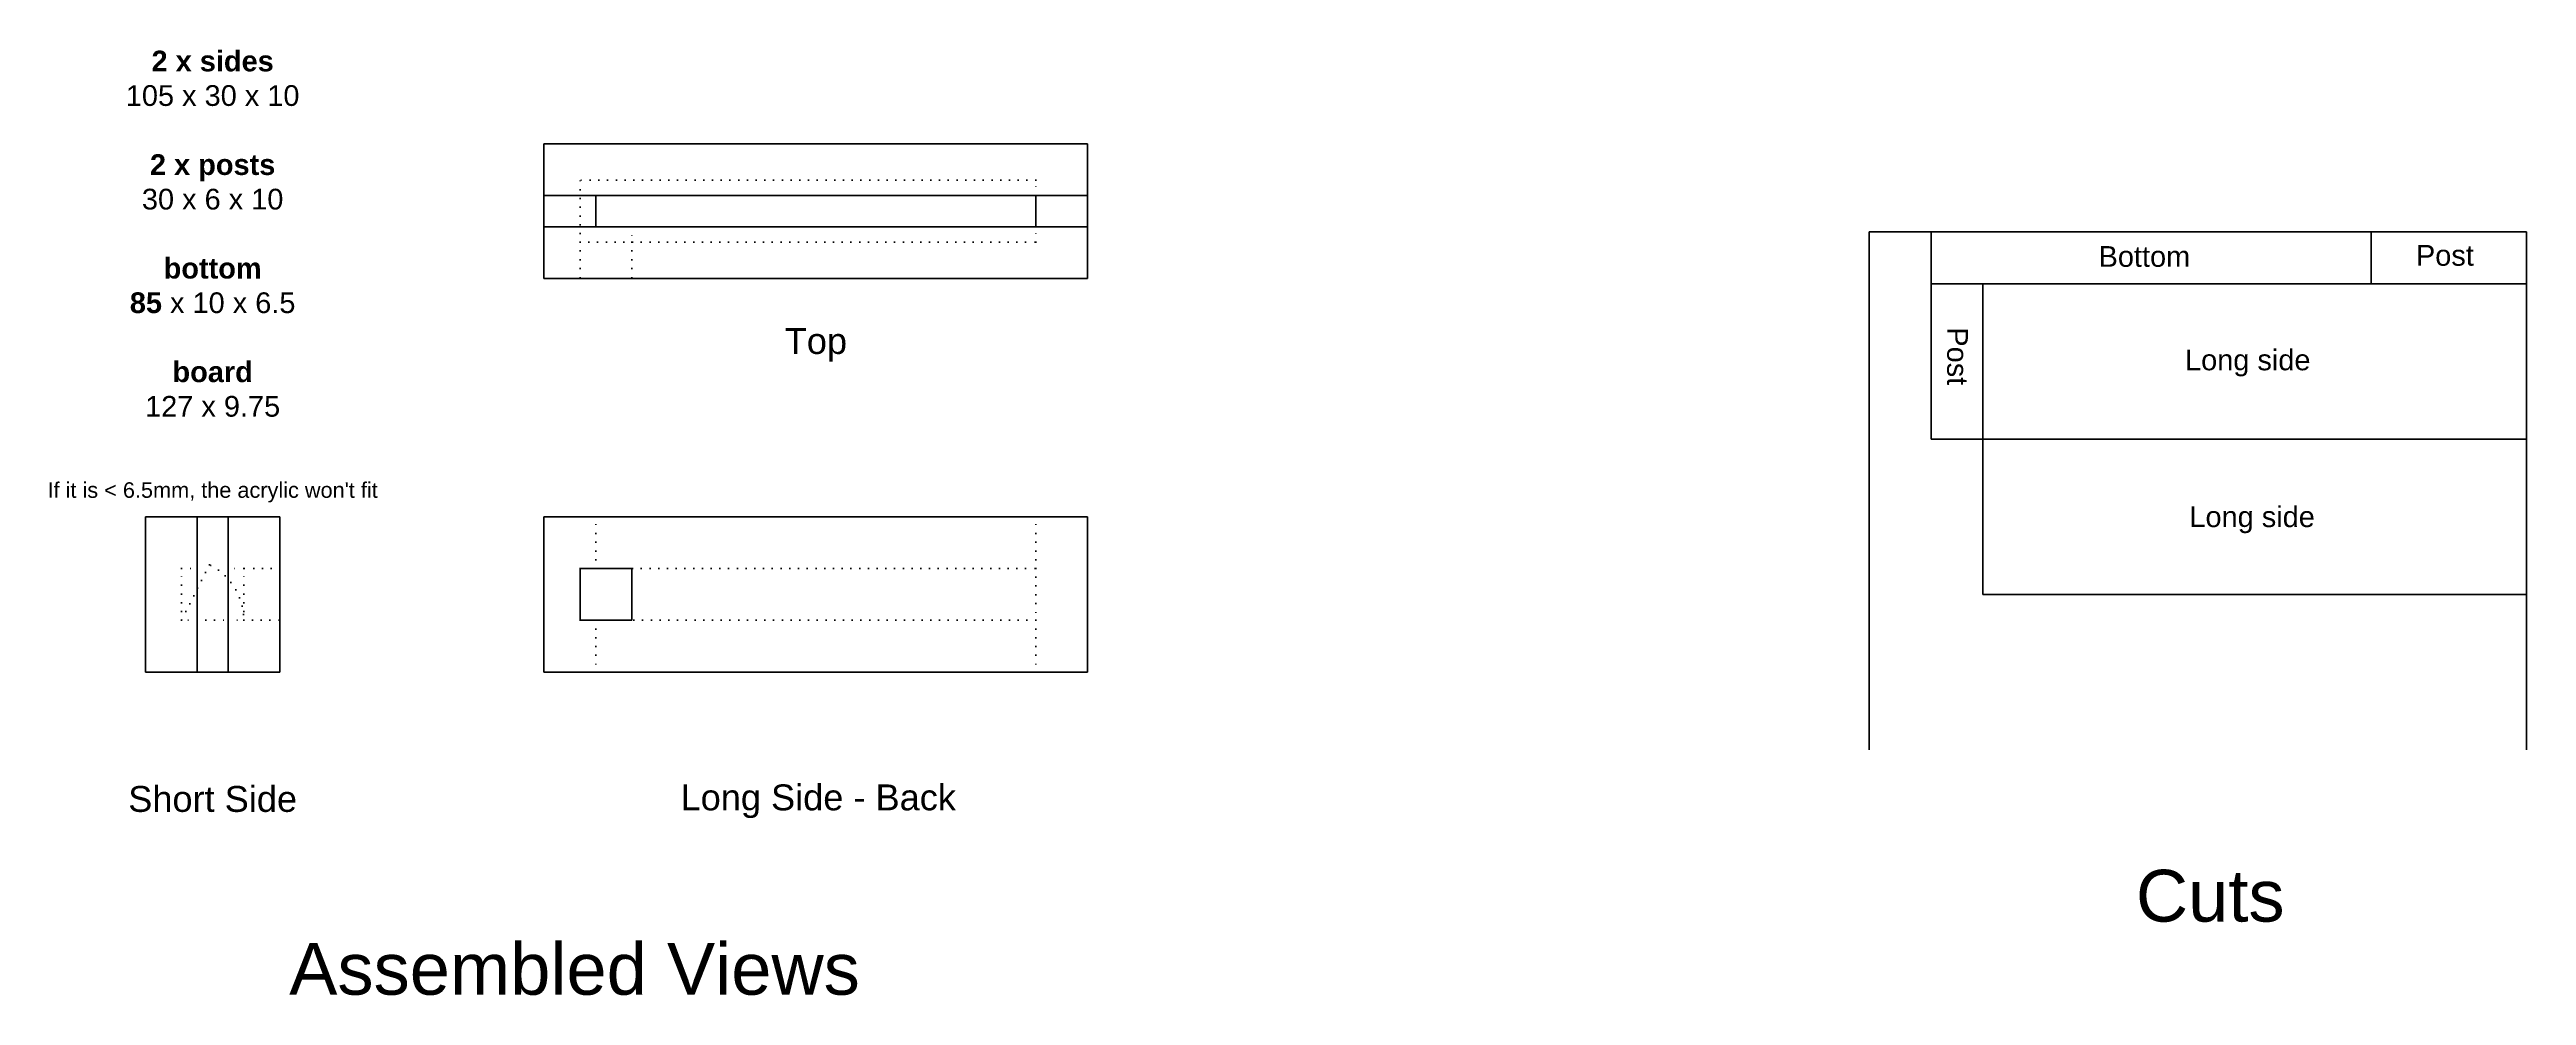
# Model space of a CAD drawing. Header units: millimetres. Extents: x 54 to 533, y -24 to 158.
import ezdxf

# ---------------------------------------------------------------- set-up
doc = ezdxf.new("R2010")
doc.units = ezdxf.units.MM
doc.linetypes.add('DOT2', pattern=[3.175, 0, -3.175])
doc.layers.get('0').update_dxf_attribs({"color": 18, "lineweight": 50, "true_color": 0x000000})
doc.layers.add('Arc', color=1, linetype='DOT2', lineweight=70)
doc.layers.add('Cuts', color=1, linetype='Continuous', lineweight=40)
for name, color, linetype, lineweight, true_color in [('board', 16, 'Continuous', 100, 0x800000), ('Hidden', 96, 'DOT2', 70, 0x008000), ('Labels', 176, 'Continuous', 50, 0x000080)]:
    doc.layers.add(name, color=color, linetype=linetype, lineweight=lineweight, true_color=true_color)
doc.styles.add('textstyle3', font='Arial.ttf')

msp = doc.modelspace()

# ---------------------------------------------------------------- linework, layer by layer
for p, q in [((255, 140), (150, 140)), ((150, 140), (150, 130)), ((255, 140), (255, 130)), ((150, 130), (255, 130)), ((150, 130), (150, 124)), ((160, 130), (160, 124)), ((245, 130), (245, 124)), ((255, 130), (255, 124)), ((150, 124), (255, 124)), ((150, 124), (150, 114)), ((255, 124), (255, 114)), ((150, 114), (255, 114)), ((83, 68), (73, 68)), ((73, 68), (73, 38)), ((83, 68), (83, 38)), ((83, 68), (89, 68)), ((89, 68), (99, 68)), ((89, 68), (89, 38)), ((99, 68), (99, 38)), ((150, 68), (255, 68)), ((150, 68), (150, 38)), ((255, 68), (255, 38)), ((167, 58), (157, 58)), ((157, 58), (157, 48)), ((167, 48), (167, 58)), ((157, 48), (167, 48)), ((73, 38), (83, 38)), ((83, 38), (89, 38)), ((99, 38), (89, 38)), ((255, 38), (150, 38))]:
    msp.add_line(p, q)
at = {"layer": 'Arc', "ltscale": 0.5}
msp.add_line((85.37, 58.73), (80, 48), dxfattribs=at)
msp.add_arc((80, 48), 12, 5.1944, 63.4349, dxfattribs=at)
at = {"layer": 'board'}
for p, q in [((406, 123), (533, 123)), ((406, 123), (406, 23)), ((533, 123), (533, 23))]:
    msp.add_line(p, q, dxfattribs=at)
at = {"layer": 'Cuts'}
for p, q in [((418, 113), (418, 123)), ((503, 113), (503, 123)), ((503, 113), (418, 113)), ((418, 83), (418, 113)), ((428, 83), (428, 113)), ((533, 113), (503, 113)), ((428, 83), (418, 83)), ((533, 83), (428, 83)), ((428, 83), (428, 53)), ((428, 53), (533, 53))]:
    msp.add_line(p, q, dxfattribs=at)
at = {"layer": 'Hidden', "ltscale": 0.5}
for p, q in [((157, 121), (157, 133)), ((245, 133), (157, 133)), ((245, 130), (245, 133)), ((157, 121), (245, 121)), ((157, 121), (157, 114)), ((167, 124), (167, 121)), ((167, 121), (167, 114)), ((245, 121), (245, 124)), ((167, 114), (157, 114)), ((160, 58), (160, 68)), ((245, 58), (245, 68)), ((80, 48), (80, 58)), ((80, 58), (83, 58)), ((92, 58), (89, 58)), ((92, 48), (92, 58)), ((99, 58), (92, 58)), ((99, 48), (99, 58)), ((157, 58), (245, 58)), ((157, 48), (157, 58)), ((245, 58), (245, 48)), ((83, 48), (80, 48)), ((83, 48), (89, 48)), ((89, 48), (92, 48)), ((92, 48), (99, 48)), ((245, 48), (157, 48)), ((160, 48), (160, 38)), ((245, 48), (245, 38))]:
    msp.add_line(p, q, dxfattribs=at)

# ---------------------------------------------------------------- texts
at = {"layer": 'Labels', "char_height": 1, "style": 'textstyle3'}
for s, insert, attachment_point in [("\\fArial|b1|i0|c0|p0;\\H4;2 x sides\\P\\fArial|b0|i0|c0|p0;105 x 30 x 10\\P\\P\\fArial|b1|i0|c0|p0;2 x posts\\P\\fArial|b0|i0|c0|p0;30 x 6 x 10\\P\\P\\fArial|b1|i0|c0|p0;bottom\\P85\\fArial|b0|i0|c0|p0; x 10 x 6.5\\P\\P\\fArial|b1|i0|c0|p0;board\\P\\fArial|b0|i0|c0|p0;127 x 9.75\\H3;\\P\\P\\PIf it is < 6.5mm, the acrylic won't fit\\P", (86, 158), 2), ('\\H4;Bottom', (459.19, 120.26), 2), ('\\H4;Post', (517.24, 120.47), 2), ('\\H5;Top', (202.54, 104.43), 2), ('\\H4;Long side', (479.16, 100.28), 2), ('\\H4;Long side', (480, 70), 2), ('\\H5;Short Side', (86, 16), 2), ('\\H5;Long Side - Back', (202.99, 16.3), 2), ('\\H10;Cuts', (471.91, -0.19), 2), ('\\H10;Assembled Views', (155.91, -19.38), 5)]:
    msp.add_mtext(s, dxfattribs=dict(at, insert=insert, attachment_point=attachment_point))
at = {"layer": 'Labels', "insert": (425.09, 98.98), "char_height": 1, "attachment_point": 2, "rotation": 270, "style": 'textstyle3'}
msp.add_mtext('\\H4;Post', dxfattribs=at)

doc.saveas('drawing.dxf')
